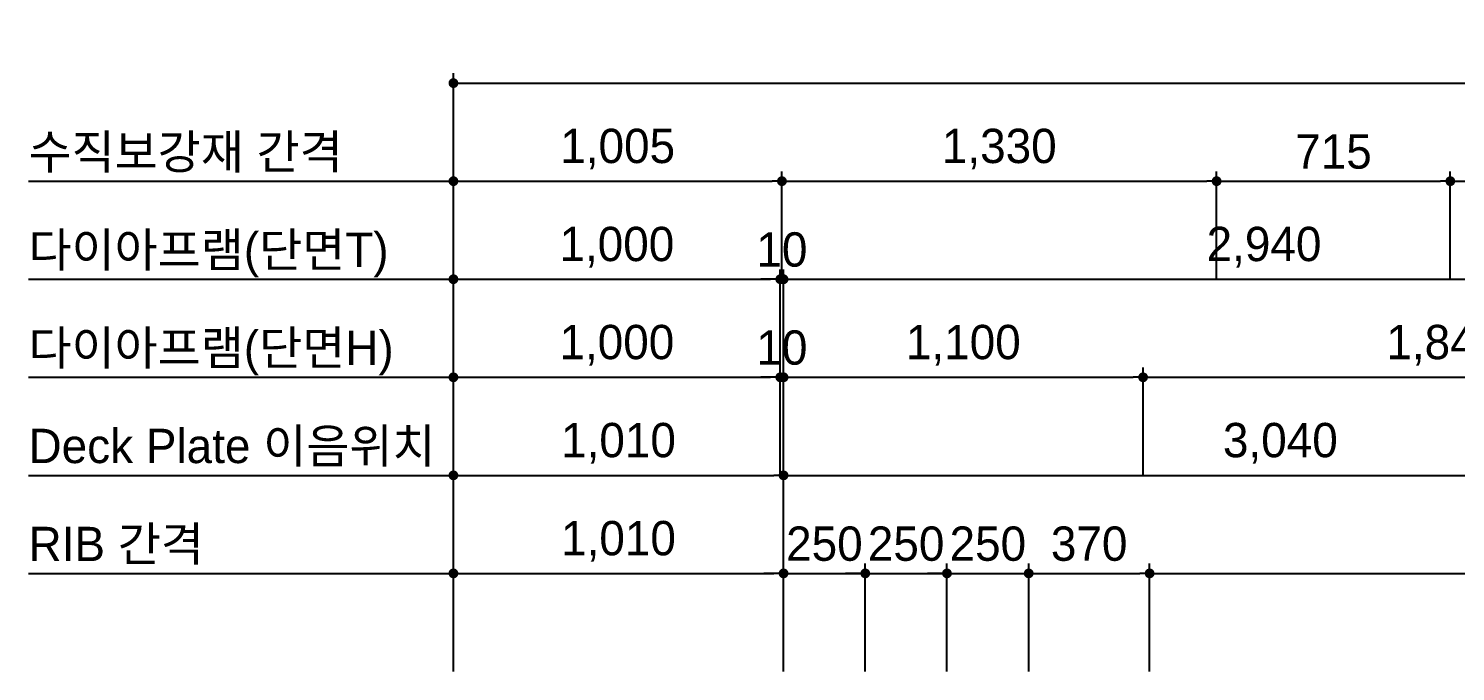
# Model space of a CAD drawing. Extents: x 2334 to 24789, y -25353 to -9366.
# Drawn here: x 2334 to 6700, y -12615 to -10648 of the extents above; entities that cross this region are included whole.
import ezdxf
from ezdxf.enums import TextEntityAlignment as Align

# ---------------------------------------------------------------- set-up
doc = ezdxf.new("R2010")
doc.units = 0
doc.header["$LTSCALE"] = 300
for name, color, linetype in [('CS-DIML', 1, 'Continuous'), ('CS-LEAL', 1, 'Continuous'), ('CS-TEXT4', 7, 'Continuous'), ('DIML', 1, 'Continuous')]:
    doc.layers.add(name, color=color, linetype=linetype)
doc.styles.add('휴먼고딕', font='')
doc.styles.get('휴먼고딕').set_extended_font_data('휴먼고딕')
doc.dimstyles.new('일반도면_0001', dxfattribs={"dimtxt": 3.5, "dimasz": 1, "dimexe": 1, "dimexo": 5, "dimgap": 1.25, "dimtad": 1, "dimdec": 0, "dimzin": 0, "dimdsep": 46, "dimlunit": 6, "dimtxsty": '휴먼고딕', "dimblk": 'DOT', "dimcen": 0, "dimclrd": 1, "dimclre": 1, "dimclrt": 7, "dimadec": 0, "dimazin": 0, "dimtfac": 1, "dimtdec": 0, "dimtix": 1, "dimtmove": 2, "dimatfit": 3, "dimldrblk": 'NONE', "dimfxl": 1, "dimfrac": 2, "dimtolj": 1, "dimtzin": 0, "dimarcsym": 0})

# ---------------------------------------------------------------- blocks, each defined once
blk = doc.blocks.new('_Dot')
at = {"layer": 'DIML'}
blk.add_line((0, 0), (-1, 0), dxfattribs=at)
at = {"layer": 'DIML', "const_width": 0.5}
blk.add_lwpolyline([(-0.25, 0, 1), (0.25, 0, 1)], format="xyb", close=True, dxfattribs=at)
blk = doc.blocks.new('*D84')
at = {"layer": 'CS-DIML', "color": 1, "lineweight": -2, "transparency": 16777216}
for p, q in [((3634.2, -12614.5), (3634.2, -12284.5)), ((4644.2, -12614.5), (4644.2, -12284.5)), ((3664.2, -12314.5), (4614.2, -12314.5))]:
    blk.add_line(p, q, dxfattribs=at)
at = {"layer": 'Defpoints', "color": 0, "transparency": 16777216}
for p in [(4644.2, -12314.5), (3634.2, -12614.5), (4644.2, -12614.5)]:
    blk.add_point(p, dxfattribs=at)
at = {"layer": 'CS-DIML', "color": 1, "lineweight": -2, "transparency": 16777216, "xscale": 30, "yscale": 30, "zscale": 30, "rotation": 180}
blk.add_blockref('_Dot', (3634.2, -12314.5), dxfattribs=at)
at = {"layer": 'CS-DIML', "color": 1, "lineweight": -2, "transparency": 16777216, "xscale": 30, "yscale": 30, "zscale": 30}
blk.add_blockref('_Dot', (4644.2, -12314.5), dxfattribs=at)
at = {"layer": 'CS-DIML', "color": 7, "transparency": 16777216, "insert": (4139.2, -12216.4), "char_height": 105, "attachment_point": 5, "style": '휴먼고딕'}
blk.add_mtext('\\A1;1,010', dxfattribs=at)
blk = doc.blocks.new('_None')
blk = doc.blocks.new('*D85')
at = {"layer": 'CS-DIML', "color": 1, "lineweight": -2, "transparency": 16777216}
for p, q in [((4644.2, -12614.5), (4644.2, -12284.5)), ((4894.2, -12614.5), (4894.2, -12284.5)), ((4614.2, -12314.5), (4584.2, -12314.5)), ((4644.2, -12314.5), (4894.2, -12314.5)), ((4924.2, -12314.5), (4954.2, -12314.5))]:
    blk.add_line(p, q, dxfattribs=at)
at = {"layer": 'Defpoints', "color": 0, "transparency": 16777216}
for p in [(4894.2, -12314.5), (4644.2, -12614.5), (4894.2, -12614.5)]:
    blk.add_point(p, dxfattribs=at)
at = {"layer": 'CS-DIML', "color": 1, "lineweight": -2, "transparency": 16777216, "xscale": 30, "yscale": 30, "zscale": 30}
blk.add_blockref('_Dot', (4644.2, -12314.5), dxfattribs=at)
at = {"layer": 'CS-DIML', "color": 1, "lineweight": -2, "transparency": 16777216, "xscale": 30, "yscale": 30, "zscale": 30, "rotation": 180}
blk.add_blockref('_Dot', (4894.2, -12314.5), dxfattribs=at)
at = {"layer": 'CS-DIML', "color": 7, "transparency": 16777216, "insert": (4769.2, -12224.2), "char_height": 105, "attachment_point": 5, "style": '휴먼고딕'}
blk.add_mtext('\\A1;250', dxfattribs=at)
blk = doc.blocks.new('*D86')
at = {"layer": 'CS-DIML', "color": 1, "lineweight": -2, "transparency": 16777216}
for p, q in [((5394.2, -12614.5), (5394.2, -12284.5)), ((5764.2, -12614.5), (5764.2, -12284.5)), ((5424.2, -12314.5), (5734.2, -12314.5))]:
    blk.add_line(p, q, dxfattribs=at)
at = {"layer": 'Defpoints', "color": 0, "transparency": 16777216}
for p in [(5764.2, -12314.5), (5394.2, -12614.5), (5764.2, -12614.5)]:
    blk.add_point(p, dxfattribs=at)
at = {"layer": 'CS-DIML', "color": 1, "lineweight": -2, "transparency": 16777216, "xscale": 30, "yscale": 30, "zscale": 30, "rotation": 180}
blk.add_blockref('_Dot', (5394.2, -12314.5), dxfattribs=at)
at = {"layer": 'CS-DIML', "color": 1, "lineweight": -2, "transparency": 16777216, "xscale": 30, "yscale": 30, "zscale": 30}
blk.add_blockref('_Dot', (5764.2, -12314.5), dxfattribs=at)
at = {"layer": 'CS-DIML', "color": 7, "transparency": 16777216, "insert": (5579.2, -12224.2), "char_height": 105, "attachment_point": 5, "style": '휴먼고딕'}
blk.add_mtext('\\A1;370', dxfattribs=at)
blk = doc.blocks.new('*D87')
at = {"layer": 'CS-DIML', "color": 1, "lineweight": -2, "transparency": 16777216}
for p, q in [((5764.2, -12614.5), (5764.2, -12284.5)), ((21004.2, -12614.5), (21004.2, -12284.5)), ((5794.2, -12314.5), (20974.2, -12314.5))]:
    blk.add_line(p, q, dxfattribs=at)
at = {"layer": 'Defpoints', "color": 0, "transparency": 16777216}
for p in [(21004.2, -12314.5), (5764.2, -12614.5), (21004.2, -12614.5)]:
    blk.add_point(p, dxfattribs=at)
at = {"layer": 'CS-DIML', "color": 1, "lineweight": -2, "transparency": 16777216, "xscale": 30, "yscale": 30, "zscale": 30, "rotation": 180}
blk.add_blockref('_Dot', (5764.2, -12314.5), dxfattribs=at)
at = {"layer": 'CS-DIML', "color": 1, "lineweight": -2, "transparency": 16777216, "xscale": 30, "yscale": 30, "zscale": 30}
blk.add_blockref('_Dot', (21004.2, -12314.5), dxfattribs=at)
at = {"layer": 'CS-DIML', "color": 7, "transparency": 16777216, "insert": (13384.2, -12216.4), "char_height": 105, "attachment_point": 5, "style": '휴먼고딕'}
blk.add_mtext('\\A1;24@635=15,240', dxfattribs=at)
blk = doc.blocks.new('*D92')
at = {"layer": 'CS-DIML', "color": 1, "lineweight": -2, "transparency": 16777216}
for p, q in [((3634.2, -12314.5), (3634.2, -11984.5)), ((4644.2, -12314.5), (4644.2, -11984.5)), ((3664.2, -12014.5), (4614.2, -12014.5))]:
    blk.add_line(p, q, dxfattribs=at)
at = {"layer": 'Defpoints', "color": 0, "transparency": 16777216}
for p in [(4644.2, -12014.5), (3634.2, -12314.5), (4644.2, -12314.5)]:
    blk.add_point(p, dxfattribs=at)
at = {"layer": 'CS-DIML', "color": 1, "lineweight": -2, "transparency": 16777216, "xscale": 30, "yscale": 30, "zscale": 30, "rotation": 180}
blk.add_blockref('_Dot', (3634.2, -12014.5), dxfattribs=at)
at = {"layer": 'CS-DIML', "color": 1, "lineweight": -2, "transparency": 16777216, "xscale": 30, "yscale": 30, "zscale": 30}
blk.add_blockref('_Dot', (4644.2, -12014.5), dxfattribs=at)
at = {"layer": 'CS-DIML', "color": 7, "transparency": 16777216, "insert": (4139.2, -11916.4), "char_height": 105, "attachment_point": 5, "style": '휴먼고딕'}
blk.add_mtext('\\A1;1,010', dxfattribs=at)
blk = doc.blocks.new('*D93')
at = {"layer": 'CS-DIML', "color": 1, "lineweight": -2, "transparency": 16777216}
for p, q in [((4644.2, -12314.5), (4644.2, -11984.5)), ((7684.2, -12314.5), (7684.2, -11984.5)), ((4674.2, -12014.5), (7654.2, -12014.5))]:
    blk.add_line(p, q, dxfattribs=at)
at = {"layer": 'Defpoints', "color": 0, "transparency": 16777216}
for p in [(7684.2, -12014.5), (4644.2, -12314.5), (7684.2, -12314.5)]:
    blk.add_point(p, dxfattribs=at)
at = {"layer": 'CS-DIML', "color": 1, "lineweight": -2, "transparency": 16777216, "xscale": 30, "yscale": 30, "zscale": 30, "rotation": 180}
blk.add_blockref('_Dot', (4644.2, -12014.5), dxfattribs=at)
at = {"layer": 'CS-DIML', "color": 1, "lineweight": -2, "transparency": 16777216, "xscale": 30, "yscale": 30, "zscale": 30}
blk.add_blockref('_Dot', (7684.2, -12014.5), dxfattribs=at)
at = {"layer": 'CS-DIML', "color": 7, "transparency": 16777216, "insert": (6164.2, -11916.4), "char_height": 105, "attachment_point": 5, "style": '휴먼고딕'}
blk.add_mtext('\\A1;3,040', dxfattribs=at)
blk = doc.blocks.new('*D95')
at = {"layer": 'CS-DIML', "color": 1, "lineweight": -2, "transparency": 16777216}
for p, q in [((3634.2, -12014.5), (3634.2, -11684.5)), ((4634.2, -12014.5), (4634.2, -11684.5)), ((3664.2, -11714.5), (4604.2, -11714.5))]:
    blk.add_line(p, q, dxfattribs=at)
at = {"layer": 'Defpoints', "color": 0, "transparency": 16777216}
for p in [(4634.2, -11714.5), (3634.2, -12014.5), (4634.2, -12014.5)]:
    blk.add_point(p, dxfattribs=at)
at = {"layer": 'CS-DIML', "color": 1, "lineweight": -2, "transparency": 16777216, "xscale": 30, "yscale": 30, "zscale": 30, "rotation": 180}
blk.add_blockref('_Dot', (3634.2, -11714.5), dxfattribs=at)
at = {"layer": 'CS-DIML', "color": 1, "lineweight": -2, "transparency": 16777216, "xscale": 30, "yscale": 30, "zscale": 30}
blk.add_blockref('_Dot', (4634.2, -11714.5), dxfattribs=at)
at = {"layer": 'CS-DIML', "color": 7, "transparency": 16777216, "insert": (4134.2, -11616.4), "char_height": 105, "attachment_point": 5, "style": '휴먼고딕'}
blk.add_mtext('\\A1;1,000', dxfattribs=at)
blk = doc.blocks.new('*D96')
at = {"layer": 'CS-DIML', "color": 1, "lineweight": -2, "transparency": 16777216}
for p, q in [((4634.2, -12014.5), (4634.2, -11684.5)), ((4644.2, -12014.5), (4644.2, -11684.5)), ((4604.2, -11714.5), (4574.2, -11714.5)), ((4634.2, -11714.5), (4644.2, -11714.5)), ((4674.2, -11714.5), (4704.2, -11714.5))]:
    blk.add_line(p, q, dxfattribs=at)
at = {"layer": 'Defpoints', "color": 0, "transparency": 16777216}
for p in [(4644.2, -11714.5), (4634.2, -12014.5), (4644.2, -12014.5)]:
    blk.add_point(p, dxfattribs=at)
at = {"layer": 'CS-DIML', "color": 1, "lineweight": -2, "transparency": 16777216, "xscale": 30, "yscale": 30, "zscale": 30}
blk.add_blockref('_Dot', (4634.2, -11714.5), dxfattribs=at)
at = {"layer": 'CS-DIML', "color": 1, "lineweight": -2, "transparency": 16777216, "xscale": 30, "yscale": 30, "zscale": 30, "rotation": 180}
blk.add_blockref('_Dot', (4644.2, -11714.5), dxfattribs=at)
at = {"layer": 'CS-DIML', "color": 7, "transparency": 16777216, "insert": (4639.2, -11624.2), "char_height": 105, "attachment_point": 5, "style": '휴먼고딕'}
blk.add_mtext('\\A1;10', dxfattribs=at)
blk = doc.blocks.new('*D103')
at = {"layer": 'CS-DIML', "color": 1, "lineweight": -2, "transparency": 16777216}
for p, q in [((3634.2, -11414.5), (3634.2, -11084.5)), ((4639.2, -11414.5), (4639.2, -11084.5)), ((3664.2, -11114.5), (4609.2, -11114.5))]:
    blk.add_line(p, q, dxfattribs=at)
at = {"layer": 'Defpoints', "color": 0, "transparency": 16777216}
for p in [(4639.2, -11114.5), (3634.2, -11414.5), (4639.2, -11414.5)]:
    blk.add_point(p, dxfattribs=at)
at = {"layer": 'CS-DIML', "color": 1, "lineweight": -2, "transparency": 16777216, "xscale": 30, "yscale": 30, "zscale": 30, "rotation": 180}
blk.add_blockref('_Dot', (3634.2, -11114.5), dxfattribs=at)
at = {"layer": 'CS-DIML', "color": 1, "lineweight": -2, "transparency": 16777216, "xscale": 30, "yscale": 30, "zscale": 30}
blk.add_blockref('_Dot', (4639.2, -11114.5), dxfattribs=at)
at = {"layer": 'CS-DIML', "color": 7, "transparency": 16777216, "insert": (4136.7, -11016.4), "char_height": 105, "attachment_point": 5, "style": '휴먼고딕'}
blk.add_mtext('\\A1;1,005', dxfattribs=at)
blk = doc.blocks.new('*D104')
at = {"layer": 'CS-DIML', "color": 1, "lineweight": -2, "transparency": 16777216}
for p, q in [((4639.2, -11414.5), (4639.2, -11084.5)), ((5969.2, -11414.5), (5969.2, -11084.5)), ((4669.2, -11114.5), (5939.2, -11114.5))]:
    blk.add_line(p, q, dxfattribs=at)
at = {"layer": 'Defpoints', "color": 0, "transparency": 16777216}
for p in [(5969.2, -11114.5), (4639.2, -11414.5), (5969.2, -11414.5)]:
    blk.add_point(p, dxfattribs=at)
at = {"layer": 'CS-DIML', "color": 1, "lineweight": -2, "transparency": 16777216, "xscale": 30, "yscale": 30, "zscale": 30, "rotation": 180}
blk.add_blockref('_Dot', (4639.2, -11114.5), dxfattribs=at)
at = {"layer": 'CS-DIML', "color": 1, "lineweight": -2, "transparency": 16777216, "xscale": 30, "yscale": 30, "zscale": 30}
blk.add_blockref('_Dot', (5969.2, -11114.5), dxfattribs=at)
at = {"layer": 'CS-DIML', "color": 7, "transparency": 16777216, "insert": (5304.2, -11016.4), "char_height": 105, "attachment_point": 5, "style": '휴먼고딕'}
blk.add_mtext('\\A1;1,330', dxfattribs=at)
blk = doc.blocks.new('*D105')
at = {"layer": 'CS-DIML', "color": 1, "lineweight": -2, "transparency": 16777216}
for p, q in [((5969.2, -11414.5), (5969.2, -11084.5)), ((6684.2, -11414.5), (6684.2, -11084.5)), ((5999.2, -11114.5), (6654.2, -11114.5))]:
    blk.add_line(p, q, dxfattribs=at)
at = {"layer": 'Defpoints', "color": 0, "transparency": 16777216}
for p in [(6684.2, -11114.5), (5969.2, -11414.5), (6684.2, -11414.5)]:
    blk.add_point(p, dxfattribs=at)
at = {"layer": 'CS-DIML', "color": 1, "lineweight": -2, "transparency": 16777216, "xscale": 30, "yscale": 30, "zscale": 30, "rotation": 180}
blk.add_blockref('_Dot', (5969.2, -11114.5), dxfattribs=at)
at = {"layer": 'CS-DIML', "color": 1, "lineweight": -2, "transparency": 16777216, "xscale": 30, "yscale": 30, "zscale": 30}
blk.add_blockref('_Dot', (6684.2, -11114.5), dxfattribs=at)
at = {"layer": 'CS-DIML', "color": 7, "transparency": 16777216, "insert": (6326.7, -11024.5), "char_height": 105, "attachment_point": 5, "style": '휴먼고딕'}
blk.add_mtext('\\A1;715', dxfattribs=at)
blk = doc.blocks.new('*D106')
at = {"layer": 'CS-DIML', "color": 1, "lineweight": -2, "transparency": 16777216}
for p, q in [((6684.2, -11414.5), (6684.2, -11084.5)), ((8384.2, -11414.5), (8384.2, -11084.5)), ((6714.2, -11114.5), (8354.2, -11114.5))]:
    blk.add_line(p, q, dxfattribs=at)
at = {"layer": 'Defpoints', "color": 0, "transparency": 16777216}
for p in [(8384.2, -11114.5), (6684.2, -11414.5), (8384.2, -11414.5)]:
    blk.add_point(p, dxfattribs=at)
at = {"layer": 'CS-DIML', "color": 1, "lineweight": -2, "transparency": 16777216, "xscale": 30, "yscale": 30, "zscale": 30, "rotation": 180}
blk.add_blockref('_Dot', (6684.2, -11114.5), dxfattribs=at)
at = {"layer": 'CS-DIML', "color": 1, "lineweight": -2, "transparency": 16777216, "xscale": 30, "yscale": 30, "zscale": 30}
blk.add_blockref('_Dot', (8384.2, -11114.5), dxfattribs=at)
at = {"layer": 'CS-DIML', "color": 7, "transparency": 16777216, "insert": (7534.2, -11016.4), "char_height": 105, "attachment_point": 5, "style": '휴먼고딕'}
blk.add_mtext('\\A1;1,700', dxfattribs=at)
blk = doc.blocks.new('*D117')
at = {"layer": 'CS-DIML', "color": 1, "lineweight": -2, "transparency": 16777216}
for p, q in [((3634.2, -11114.5), (3634.2, -10784.5)), ((3664.2, -10814.5), (23104.2, -10814.5)), ((23134.2, -11114.5), (23134.2, -10784.5))]:
    blk.add_line(p, q, dxfattribs=at)
at = {"layer": 'Defpoints', "color": 0, "transparency": 16777216}
for p in [(23134.2, -10814.5), (3634.2, -11114.5), (23134.2, -11114.5)]:
    blk.add_point(p, dxfattribs=at)
at = {"layer": 'CS-DIML', "color": 1, "lineweight": -2, "transparency": 16777216, "xscale": 30, "yscale": 30, "zscale": 30, "rotation": 180}
blk.add_blockref('_Dot', (3634.2, -10814.5), dxfattribs=at)
at = {"layer": 'CS-DIML', "color": 1, "lineweight": -2, "transparency": 16777216, "xscale": 30, "yscale": 30, "zscale": 30}
blk.add_blockref('_Dot', (23134.2, -10814.5), dxfattribs=at)
at = {"layer": 'CS-DIML', "color": 7, "transparency": 16777216, "insert": (13384.2, -10716.4), "char_height": 105, "attachment_point": 5, "style": '휴먼고딕'}
blk.add_mtext('\\A1;19,500', dxfattribs=at)
blk = doc.blocks.new('*D123')
at = {"layer": 'CS-DIML', "color": 1, "lineweight": -2, "transparency": 16777216}
for p, q in [((4894.2, -12614.5), (4894.2, -12284.5)), ((5144.2, -12614.5), (5144.2, -12284.5)), ((4864.2, -12314.5), (4834.2, -12314.5)), ((4894.2, -12314.5), (5144.2, -12314.5)), ((5174.2, -12314.5), (5204.2, -12314.5))]:
    blk.add_line(p, q, dxfattribs=at)
at = {"layer": 'Defpoints', "color": 0, "transparency": 16777216}
for p in [(5144.2, -12314.5), (4894.2, -12614.5), (5144.2, -12614.5)]:
    blk.add_point(p, dxfattribs=at)
at = {"layer": 'CS-DIML', "color": 1, "lineweight": -2, "transparency": 16777216, "xscale": 30, "yscale": 30, "zscale": 30}
blk.add_blockref('_Dot', (4894.2, -12314.5), dxfattribs=at)
at = {"layer": 'CS-DIML', "color": 1, "lineweight": -2, "transparency": 16777216, "xscale": 30, "yscale": 30, "zscale": 30, "rotation": 180}
blk.add_blockref('_Dot', (5144.2, -12314.5), dxfattribs=at)
at = {"layer": 'CS-DIML', "color": 7, "transparency": 16777216, "insert": (5019.2, -12224.2), "char_height": 105, "attachment_point": 5, "style": '휴먼고딕'}
blk.add_mtext('\\A1;250', dxfattribs=at)
blk = doc.blocks.new('*D160')
at = {"layer": 'CS-DIML', "color": 1, "lineweight": -2, "transparency": 16777216}
for p, q in [((5144.2, -12614.5), (5144.2, -12284.5)), ((5394.2, -12614.5), (5394.2, -12284.5)), ((5114.2, -12314.5), (5084.2, -12314.5)), ((5144.2, -12314.5), (5394.2, -12314.5)), ((5424.2, -12314.5), (5454.2, -12314.5))]:
    blk.add_line(p, q, dxfattribs=at)
at = {"layer": 'Defpoints', "color": 0, "transparency": 16777216}
for p in [(5394.2, -12314.5), (5144.2, -12614.5), (5394.2, -12614.5)]:
    blk.add_point(p, dxfattribs=at)
at = {"layer": 'CS-DIML', "color": 1, "lineweight": -2, "transparency": 16777216, "xscale": 30, "yscale": 30, "zscale": 30}
blk.add_blockref('_Dot', (5144.2, -12314.5), dxfattribs=at)
at = {"layer": 'CS-DIML', "color": 1, "lineweight": -2, "transparency": 16777216, "xscale": 30, "yscale": 30, "zscale": 30, "rotation": 180}
blk.add_blockref('_Dot', (5394.2, -12314.5), dxfattribs=at)
at = {"layer": 'CS-DIML', "color": 7, "transparency": 16777216, "insert": (5269.2, -12224.2), "char_height": 105, "attachment_point": 5, "style": '휴먼고딕'}
blk.add_mtext('\\A1;250', dxfattribs=at)
blk = doc.blocks.new('*D162')
at = {"layer": 'CS-DIML', "color": 1, "lineweight": -2, "transparency": 16777216}
for p, q in [((3634.2, -11714.5), (3634.2, -11384.5)), ((4634.2, -11714.5), (4634.2, -11384.5)), ((3664.2, -11414.5), (4604.2, -11414.5))]:
    blk.add_line(p, q, dxfattribs=at)
at = {"layer": 'Defpoints', "color": 0, "transparency": 16777216}
for p in [(4634.2, -11414.5), (3634.2, -11714.5), (4634.2, -11714.5)]:
    blk.add_point(p, dxfattribs=at)
at = {"layer": 'CS-DIML', "color": 1, "lineweight": -2, "transparency": 16777216, "xscale": 30, "yscale": 30, "zscale": 30, "rotation": 180}
blk.add_blockref('_Dot', (3634.2, -11414.5), dxfattribs=at)
at = {"layer": 'CS-DIML', "color": 1, "lineweight": -2, "transparency": 16777216, "xscale": 30, "yscale": 30, "zscale": 30}
blk.add_blockref('_Dot', (4634.2, -11414.5), dxfattribs=at)
at = {"layer": 'CS-DIML', "color": 7, "transparency": 16777216, "insert": (4134.2, -11316.4), "char_height": 105, "attachment_point": 5, "style": '휴먼고딕'}
blk.add_mtext('\\A1;1,000', dxfattribs=at)
blk = doc.blocks.new('*D163')
at = {"layer": 'CS-DIML', "color": 1, "lineweight": -2, "transparency": 16777216}
for p, q in [((4634.2, -11714.5), (4634.2, -11384.5)), ((4644.2, -11714.5), (4644.2, -11384.5)), ((4604.2, -11414.5), (4574.2, -11414.5)), ((4634.2, -11414.5), (4644.2, -11414.5)), ((4674.2, -11414.5), (4704.2, -11414.5))]:
    blk.add_line(p, q, dxfattribs=at)
at = {"layer": 'Defpoints', "color": 0, "transparency": 16777216}
for p in [(4644.2, -11414.5), (4634.2, -11714.5), (4644.2, -11714.5)]:
    blk.add_point(p, dxfattribs=at)
at = {"layer": 'CS-DIML', "color": 1, "lineweight": -2, "transparency": 16777216, "xscale": 30, "yscale": 30, "zscale": 30}
blk.add_blockref('_Dot', (4634.2, -11414.5), dxfattribs=at)
at = {"layer": 'CS-DIML', "color": 1, "lineweight": -2, "transparency": 16777216, "xscale": 30, "yscale": 30, "zscale": 30, "rotation": 180}
blk.add_blockref('_Dot', (4644.2, -11414.5), dxfattribs=at)
at = {"layer": 'CS-DIML', "color": 7, "transparency": 16777216, "insert": (4639.2, -11324.2), "char_height": 105, "attachment_point": 5, "style": '휴먼고딕'}
blk.add_mtext('\\A1;10', dxfattribs=at)
blk = doc.blocks.new('*D164')
at = {"layer": 'CS-DIML', "color": 1, "lineweight": -2, "transparency": 16777216}
for p, q in [((4644.2, -11714.5), (4644.2, -11384.5)), ((7584.2, -11714.5), (7584.2, -11384.5)), ((4674.2, -11414.5), (7554.2, -11414.5))]:
    blk.add_line(p, q, dxfattribs=at)
at = {"layer": 'Defpoints', "color": 0, "transparency": 16777216}
for p in [(7584.2, -11414.5), (4644.2, -11714.5), (7584.2, -11714.5)]:
    blk.add_point(p, dxfattribs=at)
at = {"layer": 'CS-DIML', "color": 1, "lineweight": -2, "transparency": 16777216, "xscale": 30, "yscale": 30, "zscale": 30, "rotation": 180}
blk.add_blockref('_Dot', (4644.2, -11414.5), dxfattribs=at)
at = {"layer": 'CS-DIML', "color": 1, "lineweight": -2, "transparency": 16777216, "xscale": 30, "yscale": 30, "zscale": 30}
blk.add_blockref('_Dot', (7584.2, -11414.5), dxfattribs=at)
at = {"layer": 'CS-DIML', "color": 7, "transparency": 16777216, "insert": (6114.2, -11316.4), "char_height": 105, "attachment_point": 5, "style": '휴먼고딕'}
blk.add_mtext('\\A1;2,940', dxfattribs=at)
blk = doc.blocks.new('*D172')
at = {"layer": 'CS-DIML', "color": 1, "lineweight": -2, "transparency": 16777216}
for p, q in [((4644.2, -12014.5), (4644.2, -11684.5)), ((5744.2, -12014.5), (5744.2, -11684.5)), ((4674.2, -11714.5), (5714.2, -11714.5))]:
    blk.add_line(p, q, dxfattribs=at)
at = {"layer": 'Defpoints', "color": 0, "transparency": 16777216}
for p in [(5744.2, -11714.5), (4644.2, -12014.5), (5744.2, -12014.5)]:
    blk.add_point(p, dxfattribs=at)
at = {"layer": 'CS-DIML', "color": 1, "lineweight": -2, "transparency": 16777216, "xscale": 30, "yscale": 30, "zscale": 30, "rotation": 180}
blk.add_blockref('_Dot', (4644.2, -11714.5), dxfattribs=at)
at = {"layer": 'CS-DIML', "color": 1, "lineweight": -2, "transparency": 16777216, "xscale": 30, "yscale": 30, "zscale": 30}
blk.add_blockref('_Dot', (5744.2, -11714.5), dxfattribs=at)
at = {"layer": 'CS-DIML', "color": 7, "transparency": 16777216, "insert": (5194.2, -11616.4), "char_height": 105, "attachment_point": 5, "style": '휴먼고딕'}
blk.add_mtext('\\A1;1,100', dxfattribs=at)
blk = doc.blocks.new('*D173')
at = {"layer": 'CS-DIML', "color": 1, "lineweight": -2, "transparency": 16777216}
for p, q in [((5744.2, -12014.5), (5744.2, -11684.5)), ((7584.2, -12014.5), (7584.2, -11684.5)), ((5774.2, -11714.5), (7554.2, -11714.5))]:
    blk.add_line(p, q, dxfattribs=at)
at = {"layer": 'Defpoints', "color": 0, "transparency": 16777216}
for p in [(7584.2, -11714.5), (5744.2, -12014.5), (7584.2, -12014.5)]:
    blk.add_point(p, dxfattribs=at)
at = {"layer": 'CS-DIML', "color": 1, "lineweight": -2, "transparency": 16777216, "xscale": 30, "yscale": 30, "zscale": 30, "rotation": 180}
blk.add_blockref('_Dot', (5744.2, -11714.5), dxfattribs=at)
at = {"layer": 'CS-DIML', "color": 1, "lineweight": -2, "transparency": 16777216, "xscale": 30, "yscale": 30, "zscale": 30}
blk.add_blockref('_Dot', (7584.2, -11714.5), dxfattribs=at)
at = {"layer": 'CS-DIML', "color": 7, "transparency": 16777216, "insert": (6664.2, -11616.4), "char_height": 105, "attachment_point": 5, "style": '휴먼고딕'}
blk.add_mtext('\\A1;1,840', dxfattribs=at)

msp = doc.modelspace()

# ---------------------------------------------------------------- linework, layer by layer
at = {"layer": 'CS-LEAL'}
for p, q in [((2334.2, -11114.5), (3634.2, -11114.5)), ((2334.2, -11414.5), (3634.2, -11414.5)), ((2334.2, -11714.5), (3634.2, -11714.5)), ((2334.2, -12014.5), (3634.2, -12014.5)), ((2334.2, -12314.5), (3634.2, -12314.5))]:
    msp.add_line(p, q, dxfattribs=at)

# ---------------------------------------------------------------- texts
at = {"layer": 'CS-TEXT4', "style": '휴먼고딕'}
for s, p in [('수직보강재 간격', (2334.2, -11024.5)), ('다이아프램(단면T)', (2334.2, -11324.5)), ('다이아프램(단면H)', (2334.2, -11624.5)), ('Deck Plate 이음위치', (2334.2, -11924.5)), ('RIB 간격', (2334.2, -12224.5))]:
    msp.add_text(s, height=105, dxfattribs=at).set_placement(p, align=Align.MIDDLE_LEFT)

# ---------------------------------------------------------------- dimensions: what is measured, and where the dimension line sits
at = {"layer": 'CS-DIML'}
for base, p1, p2, picture, middle in [((23134.2, -10814.5), (3634.2, -11114.5), (23134.2, -11114.5), '*D117', (13384.2, -10716.4)), ((4639.2, -11114.5), (3634.2, -11414.5), (4639.2, -11414.5), '*D103', (4136.7, -11016.4)), ((5969.2, -11114.5), (4639.2, -11414.5), (5969.2, -11414.5), '*D104', (5304.2, -11016.4)), ((6684.2, -11114.5), (5969.2, -11414.5), (6684.2, -11414.5), '*D105', (6326.7, -11024.5)), ((8384.2, -11114.5), (6684.2, -11414.5), (8384.2, -11414.5), '*D106', (7534.2, -11016.4)), ((4634.2, -11414.5), (3634.2, -11714.5), (4634.2, -11714.5), '*D162', (4134.2, -11316.4)), ((4644.2, -11414.5), (4634.2, -11714.5), (4644.2, -11714.5), '*D163', (4639.2, -11324.2)), ((7584.2, -11414.5), (4644.2, -11714.5), (7584.2, -11714.5), '*D164', (6114.2, -11316.4)), ((4634.2, -11714.5), (3634.2, -12014.5), (4634.2, -12014.5), '*D95', (4134.2, -11616.4)), ((4644.2, -11714.5), (4634.2, -12014.5), (4644.2, -12014.5), '*D96', (4639.2, -11624.2)), ((5744.2, -11714.5), (4644.2, -12014.5), (5744.2, -12014.5), '*D172', (5194.2, -11616.4)), ((7584.2, -11714.5), (5744.2, -12014.5), (7584.2, -12014.5), '*D173', (6664.2, -11616.4)), ((4644.2, -12014.5), (3634.2, -12314.5), (4644.2, -12314.5), '*D92', (4139.2, -11916.4)), ((7684.2, -12014.5), (4644.2, -12314.5), (7684.2, -12314.5), '*D93', (6164.2, -11916.4)), ((4644.2, -12314.5), (3634.2, -12614.5), (4644.2, -12614.5), '*D84', (4139.2, -12216.4)), ((4894.2, -12314.5), (4644.2, -12614.5), (4894.2, -12614.5), '*D85', (4769.2, -12224.2)), ((5144.2, -12314.5), (4894.2, -12614.5), (5144.2, -12614.5), '*D123', (5019.2, -12224.2)), ((5394.2, -12314.5), (5144.2, -12614.5), (5394.2, -12614.5), '*D160', (5269.2, -12224.2)), ((5764.2, -12314.5), (5394.2, -12614.5), (5764.2, -12614.5), '*D86', (5579.2, -12224.2))]:
    dim = msp.add_linear_dim(base=base, p1=p1, p2=p2, dimstyle='일반도면_0001', override={"dimscale": 30, "dimexo": 0}, dxfattribs=at)
    dim.commit()
    dim.dimension.update_dxf_attribs({"geometry": picture, "text_midpoint": middle})
dim = msp.add_linear_dim(base=(21004.2, -12314.5), p1=(5764.2, -12614.5), p2=(21004.2, -12614.5), text='24@635=<>', dimstyle='일반도면_0001', override={"dimscale": 30, "dimexo": 0}, dxfattribs=at)
dim.commit()
dim.dimension.update_dxf_attribs({"geometry": '*D87', "text_midpoint": (13384.2, -12216.4)})

doc.saveas('drawing.dxf')
